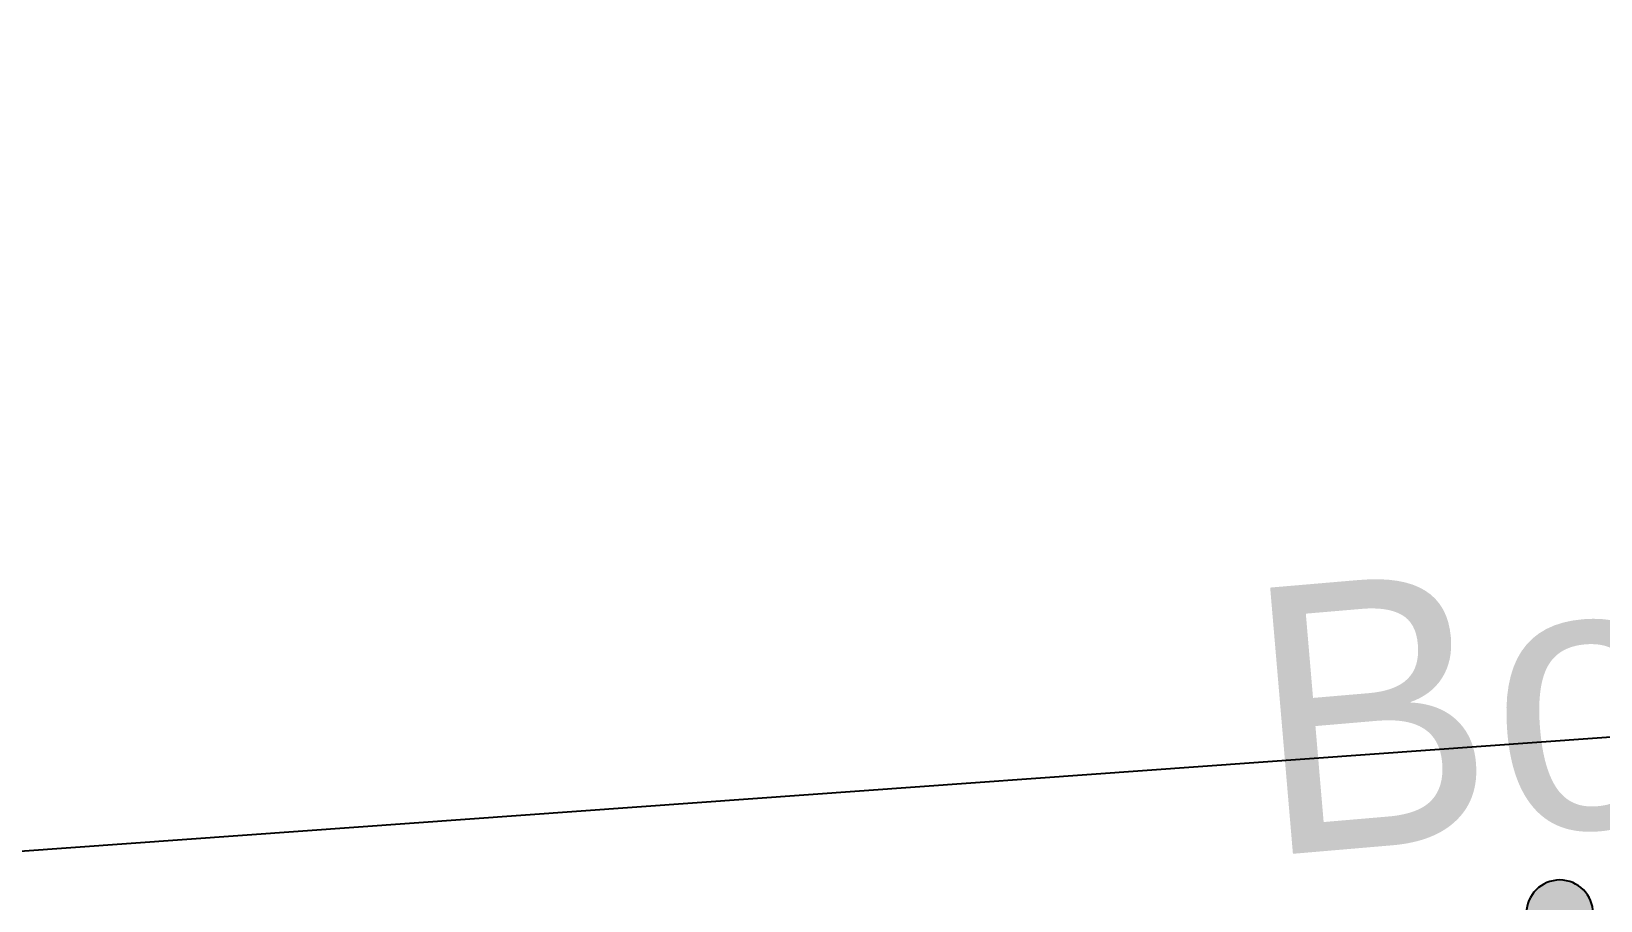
# Model space of a CAD drawing. Header units: metres. Extents: x 1851758 to 1852050, y 5187822 to 5188223.
# Drawn here: x 1851899.87 to 1851905.75, y 5187917.27 to 5187920.52 of the extents above; entities that cross this region are included whole.
import ezdxf

# ---------------------------------------------------------------- set-up
doc = ezdxf.new("R2010")
doc.units = ezdxf.units.M
doc.header["$LTSCALE"] = 2.5
doc.layers.get('0').update_dxf_attribs({"linetype": 'CONTINUOUS', "lineweight": 30})
doc.layers.add('PRO_IMP_REP', color=6, linetype='CONTINUOUS', lineweight=15)
doc.layers.add('PRO_PAR_CONT_DA_D', color=7, linetype='CONTINUOUS', plot=False)
doc.layers.add('PRO_VOI_TAMPON', color=5, linetype='CONTINUOUS')
doc.styles.add('_ECRITURE', font='NEWSGOTN.TTF')

# ---------------------------------------------------------------- blocks, each defined once
blk = doc.blocks.new('ASS03')
h = blk.add_hatch(color=256)
h.dxf.hatch_style = 1
edge = h.paths.add_edge_path()
edge.add_arc((0, 0), 0.5, 0, 360)
for radius in [0.5, 0.01]:
    blk.add_circle((0, 0), radius)

msp = doc.modelspace()

# ---------------------------------------------------------------- linework, layer by layer
at = {"layer": 'PRO_PAR_CONT_DA_D', "flags": 128}
msp.add_lwpolyline([(1851879.1593, 5187934.0951), (1851881.1192, 5187917.554), (1851882.7315, 5187916.2217), (1851884.6322, 5187916.3583), (1851909.3142, 5187918.1314), (1851909.6009, 5187914.1416), (1851911.097, 5187914.2491), (1851910.882, 5187917.2414), (1851909.5147, 5187936.2757)], close=True, dxfattribs=at)

# ---------------------------------------------------------------- block references
at = {"layer": 'PRO_VOI_TAMPON', "xscale": -0.2499999999999999, "yscale": 0.2499999999999999, "rotation": 76.31239372912667}
msp.add_blockref('ASS03', (1851905.5958, 5187917.2176), dxfattribs=at)

# ---------------------------------------------------------------- texts
at = {"layer": 'PRO_IMP_REP', "style": '_ECRITURE'}
msp.add_text('Borne ', height=1, rotation=4.88873, dxfattribs=at).set_placement((1851904.4876, 5187917.4313))

doc.saveas('drawing.dxf')
